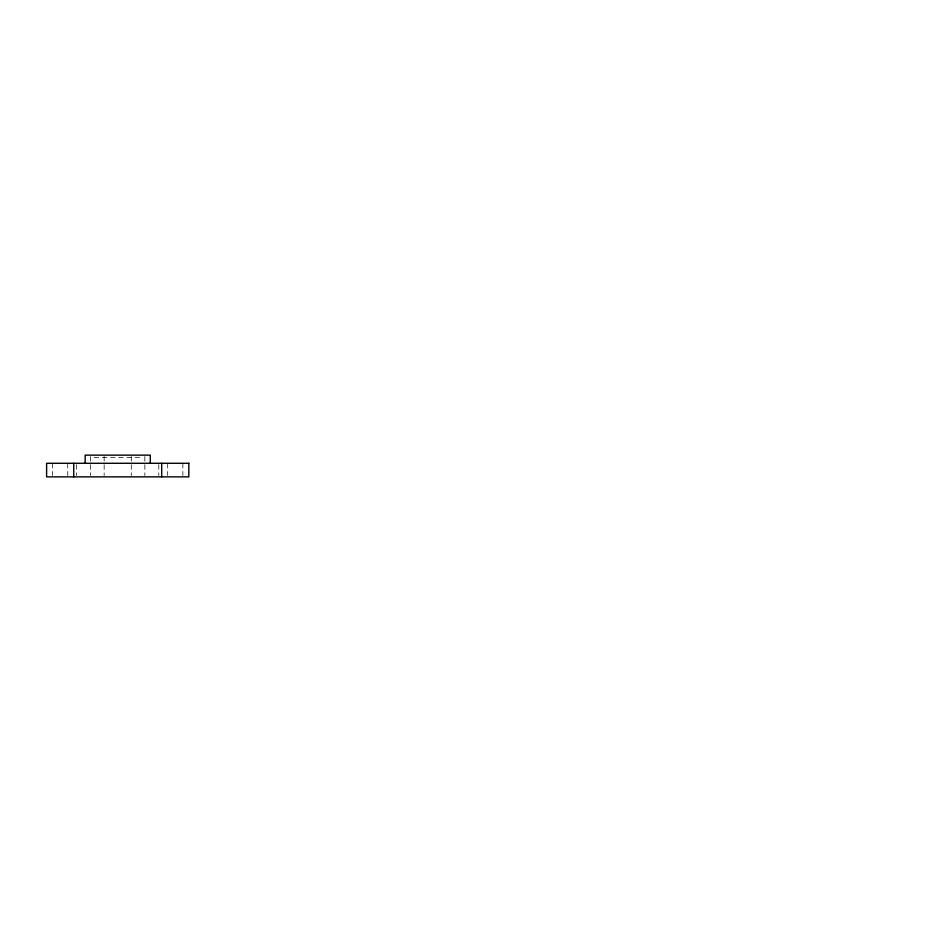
<?xml version="1.0" encoding="UTF-8"?>
<svg xmlns="http://www.w3.org/2000/svg" width="932" height="932" viewBox="0 0 932 932"><rect width="100%" height="100%" fill="white"/><g stroke="black" fill="none" stroke-linecap="round" stroke-linejoin="round"><path stroke-width="0.7" stroke-dasharray="4.66 3.5" d="M94.167 457.321L141.268 457.321M182.87 463.286L182.87 475.495M167.678 463.286L167.678 475.495M158.801 464.649L158.801 475.495M144.844 456.505L144.844 475.553M131.284 456.505L131.284 475.553M104.151 456.505L104.151 475.553M90.59 456.505L90.59 475.553M76.634 464.649L76.634 475.495M67.756 463.286L67.768 475.495M52.565 463.286L52.565 475.495"/><path stroke-width="1.4" d="M161.702 463.286L161.702 476.858M150.273 463.286L150.273 455.142L85.161 455.142L85.161 463.286M73.733 463.286L73.733 476.858M188.823 463.286L46.623 463.286L46.6 476.858L188.823 476.858L188.835 463.286"/></g></svg>
